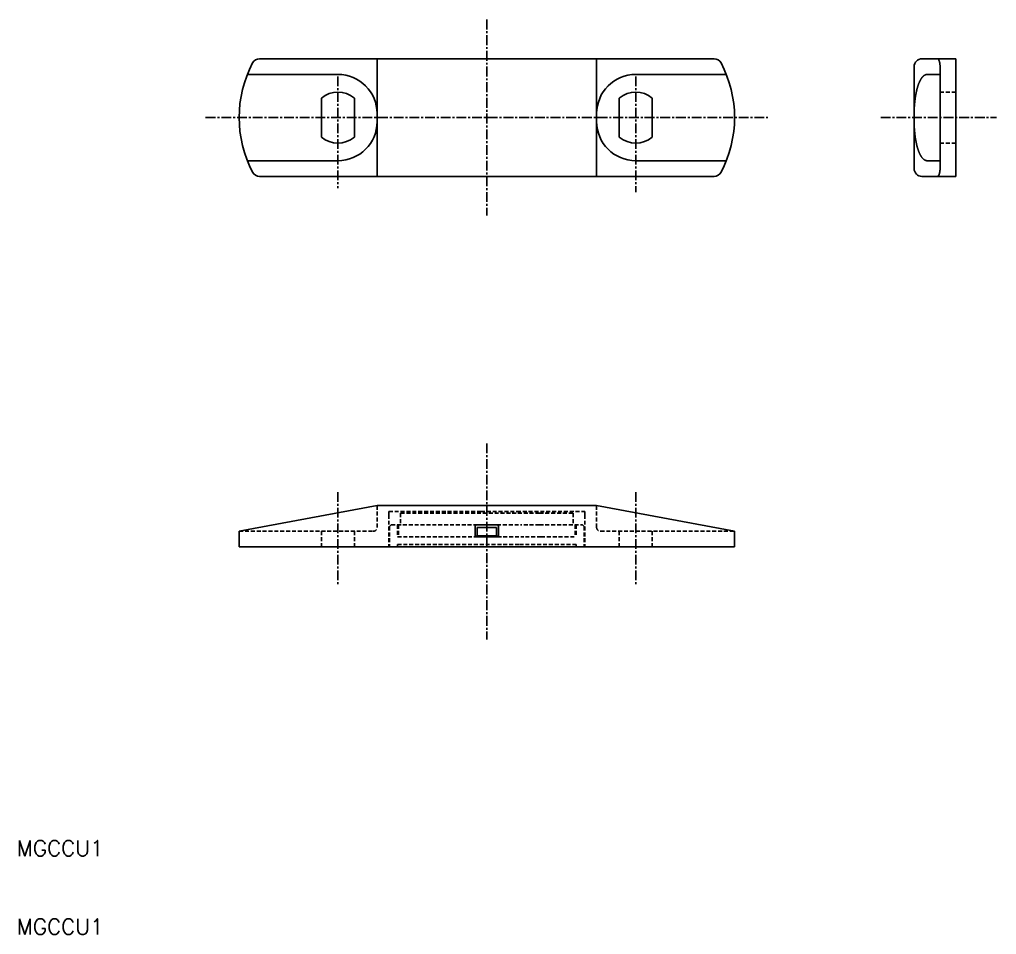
# Model space of a CAD drawing. Extents: x 30 to 284, y 43 to 159.
# Drawn here: x 29.9 to 154.5, y 42.6 to 159.3 of the extents above; entities that cross this region are included whole.
import ezdxf

# ---------------------------------------------------------------- set-up
doc = ezdxf.new("R2010")
doc.units = 0
doc.linetypes.add('CENTER', pattern=[2, 1.25, -0.25, 0.25, -0.25])
doc.linetypes.add('DASHED', pattern=[0.75, 0.5, -0.25])
doc.layers.get('0').update_dxf_attribs({"linetype": 'CONTINUOUS'})
doc.layers.add('CENTER', color=1, linetype='CENTER')
doc.styles.get("Standard").update_dxf_attribs({"font": 'txt.shx'})

msp = doc.modelspace()

# ---------------------------------------------------------------- linework, layer by layer
at = {"color": 7, "linetype": 'CONTINUOUS'}
for p, q in [((60.53, 154.27), (118.53, 154.27)), ((75.53, 154.27), (75.53, 139.27)), ((103.53, 154.27), (103.53, 139.27)), ((145.04, 154.27), (149.34, 154.27)), ((149.34, 139.27), (149.34, 154.27)), ((58.97, 152.27), (70.53, 152.27)), ((120.08, 152.27), (108.53, 152.27)), ((144.04, 140.27), (144.04, 153.27)), ((145.69, 152.27), (147.34, 152.27)), ((147.34, 153.27), (147.34, 152.27)), ((147.34, 152.27), (147.34, 141.27)), ((68.43, 149.25), (68.43, 144.29)), ((72.63, 149.25), (72.63, 144.29)), ((106.43, 149.25), (106.43, 144.29)), ((110.63, 149.25), (110.63, 144.29)), ((58.97, 141.27), (70.53, 141.27)), ((120.08, 141.27), (108.53, 141.27)), ((147.34, 141.27), (145.69, 141.27)), ((147.34, 140.27), (147.34, 141.27)), ((60.53, 139.27), (118.53, 139.27)), ((145.04, 139.27), (149.34, 139.27)), ((57.93, 94.02), (75.53, 97.32)), ((75.53, 97.32), (103.53, 97.32)), ((103.53, 97.32), (121.13, 94.02)), ((88.23, 94.82), (90.83, 94.82)), ((57.93, 94.02), (57.93, 92.02)), ((88.03, 93.52), (88.03, 94.62)), ((88.28, 93.32), (88.28, 94.52)), ((88.28, 94.52), (90.78, 94.52)), ((90.78, 94.52), (90.78, 93.32)), ((91.03, 94.62), (91.03, 93.52)), ((121.13, 92.02), (121.13, 94.02)), ((90.83, 93.32), (88.23, 93.32)), ((88.28, 93.42), (90.78, 93.42)), ((88.28, 93.32), (90.78, 93.32)), ((57.93, 92.02), (121.13, 92.02))]:
    msp.add_line(p, q, dxfattribs=at)
at = {"color": 7, "linetype": 'DASHED'}
for p, q in [((147.34, 150.02), (149.34, 150.02)), ((147.34, 143.52), (149.34, 143.52))]:
    msp.add_line(p, q, dxfattribs=at)
at = {"color": 3, "linetype": 'DASHED'}
for p, q in [((75.53, 97.32), (75.53, 97.12)), ((103.53, 97.12), (103.53, 97.32)), ((75.53, 94.52), (75.53, 97.12)), ((77.03, 96.12), (77.03, 96.52)), ((77.03, 96.52), (88.78, 96.52)), ((77.03, 96.12), (77.03, 92.02)), ((78.53, 96.32), (93.31, 96.32)), ((78.53, 96.32), (78.53, 94.82)), ((88.78, 96.52), (93.36, 96.52)), ((96.24, 96.32), (93.31, 96.32)), ((93.36, 96.52), (102.03, 96.52)), ((96.24, 96.32), (100.53, 96.32)), ((100.53, 96.32), (100.53, 94.82)), ((102.03, 96.12), (102.03, 96.52)), ((102.03, 96.12), (102.03, 92.02)), ((103.53, 94.52), (103.53, 97.12)), ((77.13, 94.62), (77.33, 94.82)), ((77.33, 94.82), (93.83, 94.82)), ((78.13, 94.82), (78.13, 93.32)), ((78.28, 94.82), (78.28, 93.32)), ((96.24, 94.82), (93.83, 94.82)), ((96.24, 94.82), (101.73, 94.82)), ((100.78, 94.82), (100.78, 93.32)), ((100.93, 94.82), (100.93, 93.32)), ((101.73, 94.82), (101.93, 94.62)), ((57.93, 94.02), (75.03, 94.02)), ((68.43, 94.02), (68.43, 92.02)), ((72.63, 94.02), (72.63, 92.02)), ((77.13, 94.62), (77.13, 92.02)), ((100.93, 93.82), (100.93, 93.82)), ((101.93, 94.62), (101.93, 92.02)), ((104.03, 94.02), (121.13, 94.02)), ((106.43, 94.02), (106.43, 92.02)), ((110.63, 94.02), (110.63, 92.02)), ((78.13, 93.32), (94.25, 93.32)), ((78.13, 92.32), (93.7, 92.32)), ((78.13, 92.02), (78.13, 92.32)), ((93.7, 92.32), (100.93, 92.32)), ((96.44, 93.32), (94.25, 93.32)), ((96.44, 93.32), (100.93, 93.32)), ((100.93, 92.32), (100.93, 92.02))]:
    msp.add_line(p, q, dxfattribs=at)
at = {"color": 7, "linetype": 'CONTINUOUS'}
for points in [[(147.34, 153.27, 0), (147.34, 153.28, 0), (147.34, 153.3, 0), (147.34, 153.31, 0), (147.34, 153.32, 0), (147.34, 153.33, 0), (147.34, 153.34, 0), (147.34, 153.36, 0), (147.34, 153.37, 0), (147.34, 153.38, 0), (147.34, 153.39, 0), (147.34, 153.41, 0), (147.34, 153.42, 0), (147.34, 153.43, 0), (147.34, 153.44, 0), (147.34, 153.45, 0), (147.34, 153.47, 0), (147.33, 153.48, 0), (147.33, 153.49, 0), (147.33, 153.5, 0), (147.33, 153.51, 0), (147.33, 153.53, 0), (147.33, 153.54, 0), (147.33, 153.55, 0), (147.33, 153.56, 0), (147.33, 153.57, 0), (147.32, 153.59, 0), (147.32, 153.6, 0), (147.32, 153.61, 0), (147.32, 153.62, 0), (147.32, 153.63, 0), (147.32, 153.64, 0), (147.32, 153.65, 0), (147.31, 153.66, 0), (147.31, 153.68, 0), (147.31, 153.69, 0), (147.31, 153.7, 0), (147.31, 153.71, 0), (147.31, 153.72, 0), (147.3, 153.73, 0), (147.3, 153.74, 0), (147.3, 153.75, 0), (147.3, 153.76, 0), (147.3, 153.78, 0), (147.29, 153.78, 0), (147.29, 153.8, 0), (147.29, 153.81, 0), (147.29, 153.82, 0), (147.28, 153.83, 0), (147.28, 153.84, 0), (147.28, 153.85, 0), (147.28, 153.86, 0), (147.28, 153.87, 0), (147.27, 153.88, 0), (147.27, 153.89, 0), (147.27, 153.9, 0), (147.27, 153.91, 0), (147.26, 153.91, 0), (147.26, 153.92, 0), (147.26, 153.93, 0), (147.26, 153.94, 0), (147.25, 153.95, 0), (147.25, 153.96, 0), (147.25, 153.97, 0), (147.24, 153.98, 0), (147.24, 153.99, 0), (147.24, 154, 0), (147.24, 154, 0), (147.23, 154.01, 0), (147.23, 154.02, 0), (147.23, 154.03, 0), (147.22, 154.04, 0), (147.22, 154.04, 0), (147.22, 154.05, 0), (147.21, 154.06, 0), (147.21, 154.07, 0), (147.21, 154.07, 0), (147.2, 154.08, 0), (147.2, 154.09, 0), (147.2, 154.1, 0), (147.19, 154.1, 0), (147.19, 154.11, 0), (147.19, 154.12, 0), (147.18, 154.12, 0), (147.18, 154.13, 0), (147.18, 154.13, 0), (147.17, 154.14, 0), (147.17, 154.15, 0), (147.17, 154.15, 0), (147.16, 154.16, 0), (147.16, 154.16, 0), (147.16, 154.17, 0), (147.15, 154.18, 0), (147.15, 154.18, 0), (147.15, 154.19, 0), (147.14, 154.19, 0), (147.14, 154.19, 0), (147.13, 154.2, 0), (147.13, 154.2, 0), (147.13, 154.21, 0), (147.12, 154.21, 0), (147.12, 154.22, 0), (147.12, 154.22, 0), (147.11, 154.22, 0), (147.11, 154.23, 0), (147.1, 154.23, 0), (147.1, 154.24, 0), (147.09, 154.24, 0), (147.09, 154.24, 0), (147.09, 154.24, 0), (147.08, 154.25, 0), (147.08, 154.25, 0), (147.07, 154.25, 0), (147.07, 154.25, 0), (147.07, 154.26, 0), (147.06, 154.26, 0), (147.06, 154.26, 0), (147.06, 154.26, 0), (147.05, 154.26, 0), (147.05, 154.26, 0), (147.04, 154.27, 0), (147.04, 154.27, 0), (147.03, 154.27, 0), (147.03, 154.27, 0), (147.03, 154.27, 0), (147.02, 154.27, 0), (147.02, 154.27, 0), (147.01, 154.27, 0), (147.01, 154.27, 0)], [(145.69, 152.27, 0), (145.67, 152.27, 0), (145.65, 152.27, 0), (145.63, 152.27, 0), (145.61, 152.26, 0), (145.59, 152.26, 0), (145.57, 152.26, 0), (145.55, 152.25, 0), (145.53, 152.25, 0), (145.51, 152.24, 0), (145.49, 152.23, 0), (145.47, 152.22, 0), (145.45, 152.22, 0), (145.43, 152.21, 0), (145.41, 152.2, 0), (145.39, 152.19, 0), (145.37, 152.18, 0), (145.35, 152.16, 0), (145.33, 152.15, 0), (145.31, 152.14, 0), (145.29, 152.12, 0), (145.27, 152.11, 0), (145.25, 152.09, 0), (145.23, 152.07, 0), (145.21, 152.06, 0), (145.19, 152.04, 0), (145.17, 152.02, 0), (145.15, 152, 0), (145.13, 151.98, 0), (145.12, 151.96, 0), (145.1, 151.94, 0), (145.08, 151.91, 0), (145.06, 151.89, 0), (145.04, 151.87, 0), (145.02, 151.84, 0), (145, 151.82, 0), (144.99, 151.79, 0), (144.97, 151.76, 0), (144.95, 151.74, 0), (144.93, 151.71, 0), (144.91, 151.68, 0), (144.9, 151.65, 0), (144.88, 151.62, 0), (144.86, 151.59, 0), (144.84, 151.56, 0), (144.82, 151.53, 0), (144.81, 151.5, 0), (144.79, 151.46, 0), (144.77, 151.43, 0), (144.76, 151.39, 0), (144.74, 151.36, 0), (144.72, 151.32, 0), (144.71, 151.29, 0), (144.69, 151.25, 0), (144.68, 151.21, 0), (144.66, 151.18, 0), (144.64, 151.14, 0), (144.63, 151.1, 0), (144.61, 151.06, 0), (144.6, 151.02, 0), (144.58, 150.98, 0), (144.57, 150.93, 0), (144.55, 150.89, 0), (144.54, 150.85, 0), (144.52, 150.81, 0), (144.51, 150.76, 0), (144.5, 150.72, 0), (144.48, 150.67, 0), (144.47, 150.63, 0), (144.46, 150.58, 0), (144.44, 150.54, 0), (144.43, 150.49, 0), (144.42, 150.44, 0), (144.4, 150.4, 0), (144.39, 150.35, 0), (144.38, 150.3, 0), (144.37, 150.25, 0), (144.35, 150.2, 0), (144.34, 150.15, 0), (144.33, 150.1, 0), (144.32, 150.05, 0), (144.31, 150, 0), (144.3, 149.95, 0), (144.29, 149.89, 0), (144.28, 149.84, 0), (144.26, 149.79, 0), (144.25, 149.74, 0), (144.25, 149.68, 0), (144.24, 149.63, 0), (144.23, 149.57, 0), (144.22, 149.52, 0), (144.21, 149.46, 0), (144.2, 149.41, 0), (144.19, 149.35, 0), (144.18, 149.3, 0), (144.17, 149.24, 0), (144.17, 149.18, 0), (144.16, 149.13, 0), (144.15, 149.07, 0), (144.14, 149.01, 0), (144.14, 148.96, 0), (144.13, 148.9, 0), (144.12, 148.84, 0), (144.12, 148.78, 0), (144.11, 148.72, 0), (144.11, 148.66, 0), (144.1, 148.6, 0), (144.1, 148.54, 0), (144.09, 148.49, 0), (144.09, 148.43, 0), (144.08, 148.37, 0), (144.08, 148.31, 0), (144.07, 148.25, 0), (144.07, 148.19, 0), (144.06, 148.13, 0), (144.06, 148.06, 0), (144.06, 148, 0), (144.06, 147.94, 0), (144.05, 147.88, 0), (144.05, 147.82, 0), (144.05, 147.76, 0), (144.05, 147.7, 0), (144.05, 147.64, 0), (144.04, 147.58, 0), (144.04, 147.52, 0), (144.04, 147.46, 0), (144.04, 147.39, 0), (144.04, 147.33, 0), (144.04, 147.27, 0)], [(144.04, 146.27, 0), (144.04, 146.21, 0), (144.04, 146.15, 0), (144.04, 146.09, 0), (144.04, 146.03, 0), (144.04, 145.96, 0), (144.05, 145.9, 0), (144.05, 145.84, 0), (144.05, 145.78, 0), (144.05, 145.72, 0), (144.05, 145.66, 0), (144.06, 145.6, 0), (144.06, 145.54, 0), (144.06, 145.48, 0), (144.06, 145.42, 0), (144.07, 145.36, 0), (144.07, 145.3, 0), (144.08, 145.24, 0), (144.08, 145.18, 0), (144.09, 145.12, 0), (144.09, 145.06, 0), (144.1, 145, 0), (144.1, 144.94, 0), (144.11, 144.88, 0), (144.11, 144.82, 0), (144.12, 144.76, 0), (144.12, 144.7, 0), (144.13, 144.64, 0), (144.14, 144.59, 0), (144.14, 144.53, 0), (144.15, 144.47, 0), (144.16, 144.41, 0), (144.17, 144.36, 0), (144.17, 144.3, 0), (144.18, 144.25, 0), (144.19, 144.19, 0), (144.2, 144.13, 0), (144.21, 144.08, 0), (144.22, 144.02, 0), (144.23, 143.97, 0), (144.24, 143.91, 0), (144.25, 143.86, 0), (144.25, 143.81, 0), (144.26, 143.75, 0), (144.28, 143.7, 0), (144.29, 143.65, 0), (144.3, 143.6, 0), (144.31, 143.54, 0), (144.32, 143.49, 0), (144.33, 143.44, 0), (144.34, 143.39, 0), (144.35, 143.34, 0), (144.37, 143.29, 0), (144.38, 143.24, 0), (144.39, 143.19, 0), (144.4, 143.15, 0), (144.42, 143.1, 0), (144.43, 143.05, 0), (144.44, 143, 0), (144.46, 142.96, 0), (144.47, 142.91, 0), (144.48, 142.87, 0), (144.5, 142.82, 0), (144.51, 142.78, 0), (144.52, 142.74, 0), (144.54, 142.69, 0), (144.55, 142.65, 0), (144.57, 142.61, 0), (144.58, 142.57, 0), (144.6, 142.53, 0), (144.61, 142.49, 0), (144.63, 142.44, 0), (144.64, 142.41, 0), (144.66, 142.37, 0), (144.68, 142.33, 0), (144.69, 142.29, 0), (144.71, 142.25, 0), (144.72, 142.22, 0), (144.74, 142.18, 0), (144.76, 142.15, 0), (144.77, 142.11, 0), (144.79, 142.08, 0), (144.81, 142.05, 0), (144.82, 142.01, 0), (144.84, 141.98, 0), (144.86, 141.95, 0), (144.88, 141.92, 0), (144.9, 141.89, 0), (144.91, 141.86, 0), (144.93, 141.83, 0), (144.95, 141.81, 0), (144.97, 141.78, 0), (144.99, 141.75, 0), (145, 141.72, 0), (145.02, 141.7, 0), (145.04, 141.68, 0), (145.06, 141.65, 0), (145.08, 141.63, 0), (145.1, 141.61, 0), (145.12, 141.58, 0), (145.13, 141.56, 0), (145.15, 141.54, 0), (145.17, 141.52, 0), (145.19, 141.5, 0), (145.21, 141.49, 0), (145.23, 141.47, 0), (145.25, 141.45, 0), (145.27, 141.44, 0), (145.29, 141.42, 0), (145.31, 141.41, 0), (145.33, 141.39, 0), (145.35, 141.38, 0), (145.37, 141.37, 0), (145.39, 141.35, 0), (145.41, 141.34, 0), (145.43, 141.33, 0), (145.45, 141.32, 0), (145.47, 141.32, 0), (145.49, 141.31, 0), (145.51, 141.3, 0), (145.53, 141.29, 0), (145.55, 141.29, 0), (145.57, 141.28, 0), (145.59, 141.28, 0), (145.61, 141.28, 0), (145.63, 141.27, 0), (145.65, 141.27, 0), (145.67, 141.27, 0), (145.69, 141.27, 0)], [(147.01, 139.27, 0), (147.01, 139.27, 0), (147.02, 139.27, 0), (147.02, 139.27, 0), (147.03, 139.27, 0), (147.03, 139.27, 0), (147.03, 139.27, 0), (147.04, 139.28, 0), (147.04, 139.28, 0), (147.05, 139.28, 0), (147.05, 139.28, 0), (147.06, 139.28, 0), (147.06, 139.28, 0), (147.06, 139.28, 0), (147.07, 139.29, 0), (147.07, 139.29, 0), (147.07, 139.29, 0), (147.08, 139.29, 0), (147.08, 139.29, 0), (147.09, 139.3, 0), (147.09, 139.3, 0), (147.09, 139.3, 0), (147.1, 139.31, 0), (147.1, 139.31, 0), (147.11, 139.31, 0), (147.11, 139.32, 0), (147.12, 139.32, 0), (147.12, 139.32, 0), (147.12, 139.33, 0), (147.13, 139.33, 0), (147.13, 139.34, 0), (147.13, 139.34, 0), (147.14, 139.35, 0), (147.14, 139.35, 0), (147.15, 139.36, 0), (147.15, 139.36, 0), (147.15, 139.37, 0), (147.16, 139.37, 0), (147.16, 139.38, 0), (147.16, 139.38, 0), (147.17, 139.39, 0), (147.17, 139.4, 0), (147.17, 139.4, 0), (147.18, 139.41, 0), (147.18, 139.41, 0), (147.18, 139.42, 0), (147.19, 139.43, 0), (147.19, 139.43, 0), (147.19, 139.44, 0), (147.2, 139.45, 0), (147.2, 139.45, 0), (147.2, 139.46, 0), (147.21, 139.47, 0), (147.21, 139.47, 0), (147.21, 139.48, 0), (147.22, 139.49, 0), (147.22, 139.5, 0), (147.22, 139.51, 0), (147.23, 139.51, 0), (147.23, 139.52, 0), (147.23, 139.53, 0), (147.24, 139.54, 0), (147.24, 139.55, 0), (147.24, 139.56, 0), (147.24, 139.56, 0), (147.25, 139.57, 0), (147.25, 139.58, 0), (147.25, 139.59, 0), (147.26, 139.6, 0), (147.26, 139.61, 0), (147.26, 139.62, 0), (147.26, 139.63, 0), (147.27, 139.64, 0), (147.27, 139.65, 0), (147.27, 139.66, 0), (147.27, 139.66, 0), (147.28, 139.68, 0), (147.28, 139.69, 0), (147.28, 139.69, 0), (147.28, 139.71, 0), (147.28, 139.72, 0), (147.29, 139.73, 0), (147.29, 139.74, 0), (147.29, 139.75, 0), (147.29, 139.76, 0), (147.3, 139.77, 0), (147.3, 139.78, 0), (147.3, 139.79, 0), (147.3, 139.8, 0), (147.3, 139.81, 0), (147.31, 139.82, 0), (147.31, 139.83, 0), (147.31, 139.84, 0), (147.31, 139.85, 0), (147.31, 139.87, 0), (147.31, 139.88, 0), (147.32, 139.89, 0), (147.32, 139.9, 0), (147.32, 139.91, 0), (147.32, 139.92, 0), (147.32, 139.93, 0), (147.32, 139.95, 0), (147.32, 139.96, 0), (147.33, 139.97, 0), (147.33, 139.98, 0), (147.33, 139.99, 0), (147.33, 140, 0), (147.33, 140.02, 0), (147.33, 140.03, 0), (147.33, 140.04, 0), (147.33, 140.05, 0), (147.33, 140.06, 0), (147.34, 140.08, 0), (147.34, 140.09, 0), (147.34, 140.1, 0), (147.34, 140.11, 0), (147.34, 140.12, 0), (147.34, 140.14, 0), (147.34, 140.15, 0), (147.34, 140.16, 0), (147.34, 140.17, 0), (147.34, 140.19, 0), (147.34, 140.2, 0), (147.34, 140.21, 0), (147.34, 140.22, 0), (147.34, 140.23, 0), (147.34, 140.25, 0), (147.34, 140.26, 0), (147.34, 140.27, 0)]]:
    msp.add_polyline3d(points, dxfattribs=at)
for centre, radius, start, end in [((72.93, 146.77), 15, 152.336, 207.664), ((60.53, 153.27), 1, 90, 152.336), ((118.53, 153.27), 1, 27.664, 90), ((106.13, 146.77), 15, 332.336, 27.664), ((145.04, 153.27), 1, 90, 180), ((70.53, 147.27), 5, 0, 90), ((108.53, 147.27), 5, 90, 180), ((70.53, 146.77), 3.25, 49.7478, 130.2522), ((108.53, 146.77), 3.25, 49.7478, 130.2522), ((70.53, 146.27), 5, 270, 0), ((108.53, 146.27), 5, 180, 270), ((70.53, 146.77), 3.25, 229.7478, 310.2522), ((108.53, 146.77), 3.25, 229.7478, 310.2522), ((60.53, 140.27), 1, 207.664, 270), ((118.53, 140.27), 1, 270, 332.336), ((145.04, 140.27), 1, 180, 270), ((88.23, 94.62), 0.2, 90, 180), ((90.83, 94.62), 0.2, 0, 90), ((88.23, 93.52), 0.2, 180, 270), ((90.83, 93.52), 0.2, 270, 0)]:
    msp.add_arc(centre, radius, start, end, dxfattribs=at)
at = {"color": 3, "linetype": 'DASHED'}
for centre, start, end in [((75.03, 94.52), 270, 0), ((104.03, 94.52), 180, 270)]:
    msp.add_arc(centre, 0.5, start, end, dxfattribs=at)
at = {"layer": 'CENTER', "color": 1, "linetype": 'CENTER'}
for p, q in [((89.53, 159.27), (89.53, 134.27)), ((70.53, 152.02), (70.53, 137.75)), ((108.53, 152.02), (108.53, 137.27)), ((53.66, 146.77), (125.39, 146.77)), ((139.79, 146.77), (154.54, 146.77)), ((89.53, 105.22), (89.53, 80.22)), ((70.53, 99.02), (70.53, 87.02)), ((108.53, 99.02), (108.53, 87.02))]:
    msp.add_line(p, q, dxfattribs=at)

# ---------------------------------------------------------------- texts
at = {"color": 7, "linetype": 'CONTINUOUS'}
for p in [(29.57, 52.61), (29.57, 42.61)]:
    msp.add_text('MGCCU1', height=2, dxfattribs=at).set_placement(p)

doc.saveas('drawing.dxf')
